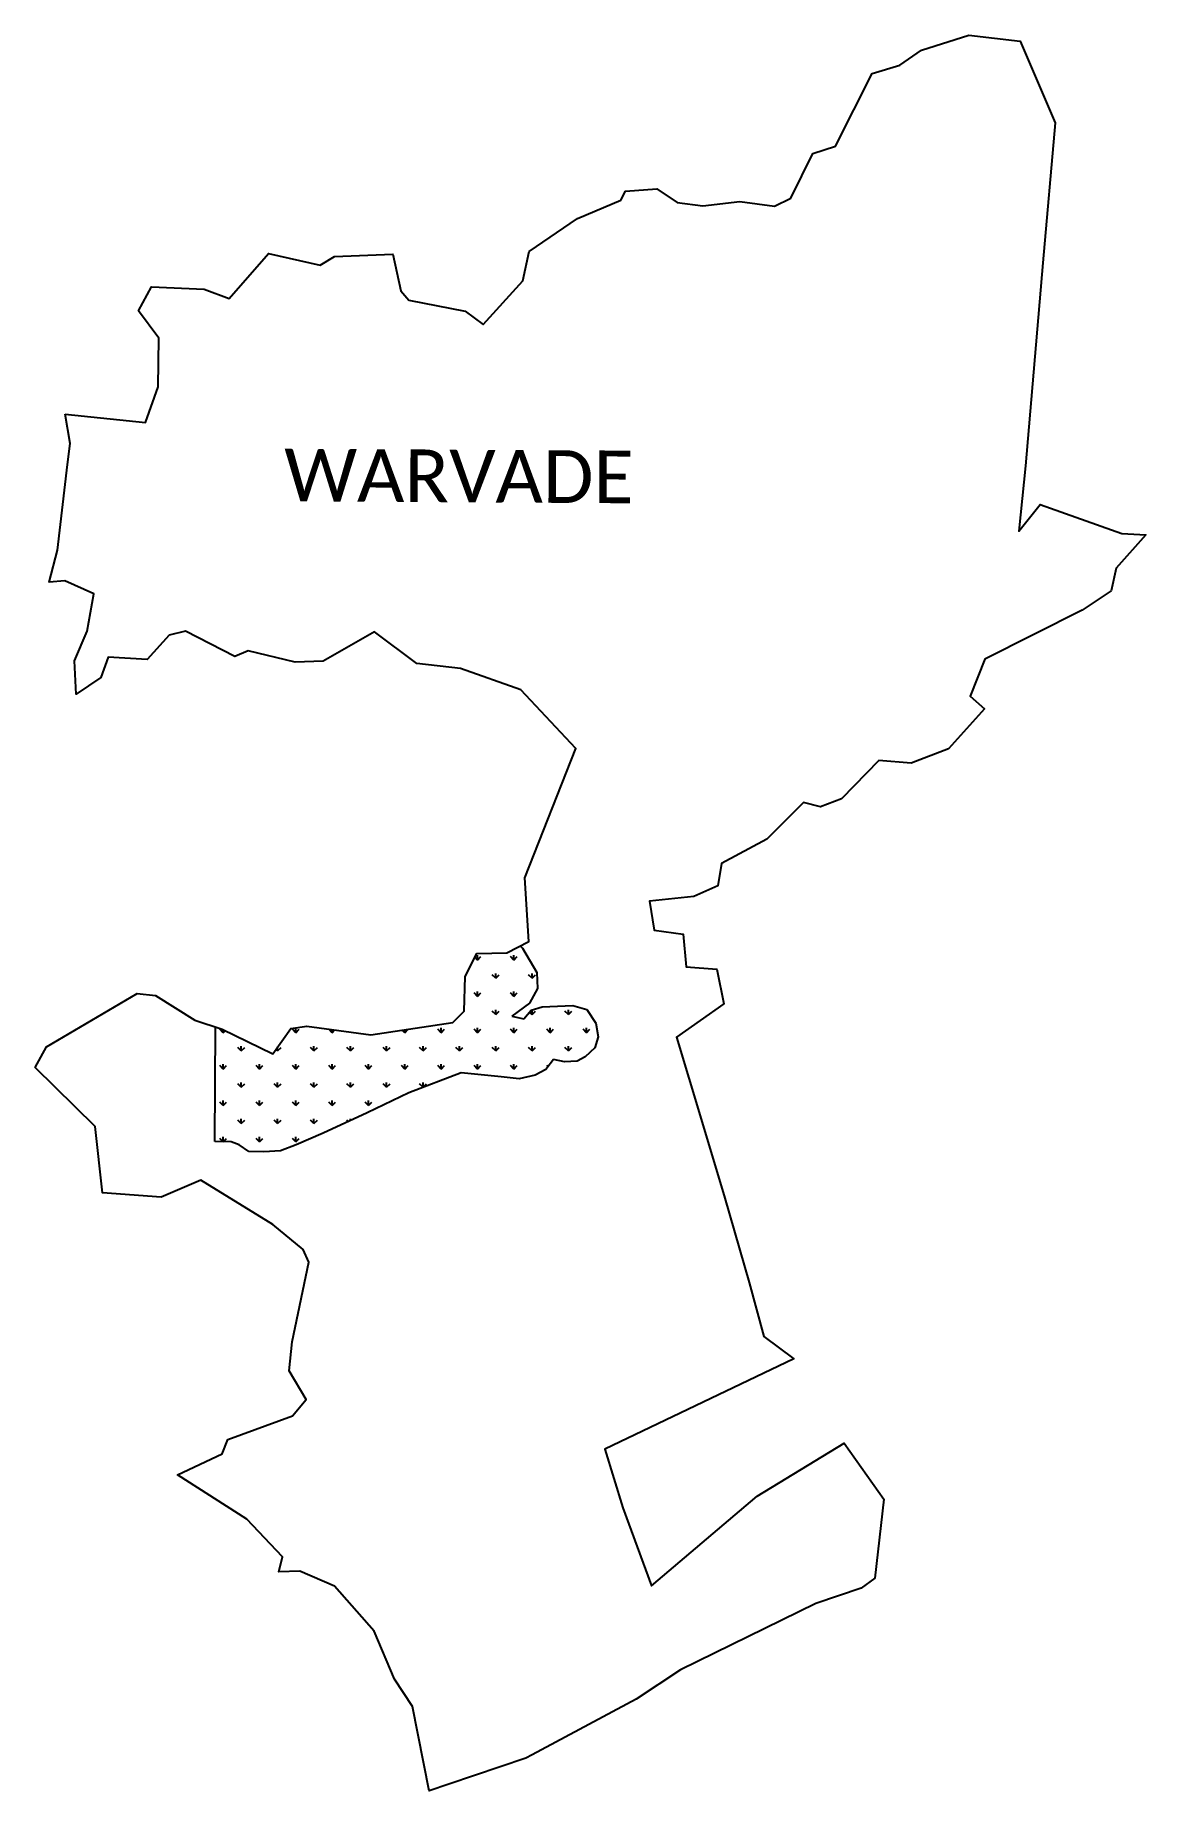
# Model space of a CAD drawing. Header units: metres. Extents: x 313542 to 315738, y 1901058 to 1904529.
import ezdxf

# ---------------------------------------------------------------- set-up
doc = ezdxf.new("R2010")
doc.units = ezdxf.units.M
doc.layers.add('MANGROOVES', color=112, linetype='Continuous')
doc.layers.add('VILLAGE NAME', color=250, linetype='Continuous')
doc.styles.get("Standard").update_dxf_attribs({"font": 'simplex.shx'})

msp = doc.modelspace()

# ---------------------------------------------------------------- linework, layer by layer
at = {"color": 3, "flags": 128}
msp.add_lwpolyline([(313601.9, 1903779.7), (313760.6, 1903763.4), (313785.1, 1903833.8), (313786.5, 1903930.1), (313746.8, 1903983.9), (313772.3, 1904031.7), (313876.2, 1904027), (313925.9, 1904008.1), (314003.6, 1904097), (314105.7, 1904074.5), (314133.8, 1904091.2), (314249, 1904096), (314264.9, 1904023.2), (314281, 1904005.4), (314392, 1903983.2), (314427.7, 1903957.2), (314506, 1904043.2), (314518.9, 1904101.4), (314614.5, 1904166.3), (314700.1, 1904202.6), (314709.1, 1904220.8), (314771.3, 1904225), (314811.6, 1904197.8), (314862.2, 1904191.8), (314935.1, 1904199.9), (315003.6, 1904190.6), (315036.1, 1904206.8), (315079.5, 1904294.9), (315124.1, 1904309.4), (315196.6, 1904453.1), (315251.5, 1904469.6), (315294.5, 1904499.1), (315388.2, 1904529), (315489.7, 1904517.3), (315558.9, 1904355.6), (315534.5, 1904079.1), (315499.8, 1903677.7), (315486.9, 1903548.7), (315528.7, 1903601.4), (315690.3, 1903544.1), (315738, 1903541.1), (315679, 1903475.1), (315669.6, 1903430.4), (315612, 1903392.6), (315419.7, 1903295.4), (315390.5, 1903222.3), (315418.7, 1903197.6), (315347.5, 1903118.3), (315274, 1903089.6), (315210.3, 1903094.9), (315136.3, 1903019.6), (315094.5, 1903003.8), (315061, 1903012.2), (314988.9, 1902939.9), (314899.2, 1902891.7), (314891.8, 1902847.3), (314844.4, 1902826.4), (314756.4, 1902816.9), (314765.7, 1902759.5), (314823.1, 1902752), (314829.3, 1902687.2), (314890, 1902682.6), (314903.6, 1902613.9), (314809.9, 1902548.1), (314858.7, 1902386.4), (314905.9, 1902230.3), (314953.9, 1902063.4), (314982.6, 1901956.5), (315042.3, 1901912.7), (314668.6, 1901734.2), (314704.3, 1901618.2), (314760.8, 1901463.8), (314969.4, 1901641), (315141.2, 1901745.7), (315219.7, 1901635.2), (315201.9, 1901478.7), (315175.3, 1901459.3), (315085.4, 1901429.1), (314818.1, 1901297.4), (314730.4, 1901240), (314524.6, 1901129.7), (314512.1, 1901123), (314359.9, 1901072), (314321.4, 1901058.4), (314288, 1901225.1), (314252.5, 1901279.4), (314212.3, 1901374.1), (314133.9, 1901463), (314065.3, 1901492.8), (314023.8, 1901491.7), (314030.9, 1901521), (313960.5, 1901595.4), (313823.8, 1901683.2), (313911.9, 1901725), (313923.1, 1901752.8), (314051.1, 1901799.7), (314077.8, 1901832.2), (314044.4, 1901889), (314050, 1901946.3), (314083.4, 1902103.3), (314072.3, 1902128.3), (314011.8, 1902177.8), (313869.5, 1902265.9), (313791.5, 1902231.7), (313675.1, 1902240.4), (313660.7, 1902372), (313542.2, 1902488.4), (313564.4, 1902529.3), (313744.1, 1902634.8), (313780.3, 1902630.7), (313857.6, 1902581.6), (313911.9, 1902564.1), (314011.8, 1902515.3), (314047.5, 1902565.3), (314079, 1902570.1), (314205.7, 1902553.2), (314368.1, 1902577.2), (314390.5, 1902600), (314392.2, 1902668), (314415.1, 1902713.7), (314474.7, 1902715), (314518.1, 1902737.5), (314510.5, 1902863), (314611.4, 1903119.2), (314502.2, 1903235), (314383.3, 1903277.1), (314296.7, 1903287), (314213.1, 1903349.2), (314111.7, 1903291.6), (314056, 1903289.8), (313963.5, 1903311.8), (313936.7, 1903300.7), (313839.3, 1903351), (313807.3, 1903342.9), (313763.8, 1903294.7), (313686.4, 1903299.7), (313672.4, 1903259.5), (313623, 1903226.1), (313620.2, 1903292.3), (313645, 1903350.7), (313658, 1903424.9), (313601.2, 1903450.4), (313570.1, 1903447.8), (313586.4, 1903511.1), (313606.5, 1903680), (313611.4, 1903722), (313601.9, 1903779.7)], dxfattribs=at)
at = {"layer": 'MANGROOVES'}
for p, q in [((314501, 1902728.6), (314505.9, 1902724)), ((314505.9, 1902724), (314534.2, 1902676.1)), ((314534.2, 1902676.1), (314535.6, 1902644.4)), ((314535.6, 1902644.4), (314519.8, 1902615.7)), ((314519.8, 1902615.7), (314484.8, 1902589.9)), ((314484.8, 1902589.9), (314508.3, 1902584.5)), ((314508.3, 1902584.5), (314523, 1902601.6)), ((314523, 1902601.6), (314544.4, 1902608.2)), ((314544.4, 1902608.2), (314605.3, 1902611.1)), ((314605.3, 1902611.1), (314632.9, 1902603.1)), ((314632.9, 1902603.1), (314650.3, 1902575.7)), ((313897.5, 1902341.8), (313899, 1902568.2)), ((314650.3, 1902575.7), (314655, 1902549.2)), ((314648.8, 1902527.2), (314629.5, 1902509.4)), ((314655, 1902549.2), (314648.8, 1902527.2)), ((314551.8, 1902484.2), (314530.6, 1902473.1)), ((314567.2, 1902504), (314551.8, 1902484.2)), ((314588.4, 1902499.2), (314567.2, 1902504)), ((314614, 1902500.9), (314588.4, 1902499.2)), ((314629.5, 1902509.4), (314614, 1902500.9)), ((314384.6, 1902478.1), (314280.8, 1902438.2)), ((314463.4, 1902469.8), (314384.6, 1902478.1)), ((314499.2, 1902466.1), (314463.4, 1902469.8)), ((314530.6, 1902473.1), (314499.2, 1902466.1)), ((314280.8, 1902438.2), (314198.4, 1902398.5)), ((314198.4, 1902398.5), (314111.7, 1902358.6)), ((314111.7, 1902358.6), (314058.1, 1902335.5)), ((313929.9, 1902341.1), (313897.5, 1902341.8)), ((313945.8, 1902335.6), (313929.9, 1902341.1)), ((313964.5, 1902322.1), (313945.8, 1902335.6)), ((313994.4, 1902321.7), (313964.5, 1902322.1)), ((314027.2, 1902323.6), (313994.4, 1902321.7)), ((314058.1, 1902335.5), (314027.2, 1902323.6))]:
    msp.add_line(p, q, dxfattribs=at)
at = {"layer": 'MANGROOVES', "linetype": 'Continuous'}
for p, q in [((314416.7, 1902700.7), (314411.3, 1902706.2)), ((314416.7, 1902700.7), (314416.7, 1902710.3)), ((314416.7, 1902700.7), (314423.5, 1902707.5)), ((314488.6, 1902700.7), (314481.8, 1902707.5)), ((314488.6, 1902700.7), (314488.6, 1902710.3)), ((314488.6, 1902700.7), (314495.3, 1902707.5)), ((314452.6, 1902664.8), (314445.9, 1902671.6)), ((314452.6, 1902664.8), (314452.6, 1902674.3)), ((314452.6, 1902664.8), (314459.4, 1902671.6)), ((314524.5, 1902664.8), (314517.8, 1902671.6)), ((314524.5, 1902664.8), (314524.5, 1902674.3)), ((314524.5, 1902664.8), (314531.2, 1902671.6)), ((314416.7, 1902628.9), (314410, 1902635.6)), ((314416.7, 1902628.9), (314416.7, 1902638.4)), ((314416.7, 1902628.9), (314423.5, 1902635.6)), ((314488.6, 1902628.9), (314481.8, 1902635.6)), ((314488.6, 1902628.9), (314488.6, 1902638.4)), ((314488.6, 1902628.9), (314495.3, 1902635.6)), ((314452.6, 1902593), (314445.9, 1902599.7)), ((314452.6, 1902593), (314452.6, 1902602.5)), ((314452.6, 1902593), (314459.4, 1902599.7)), ((314524.5, 1902593), (314519.7, 1902597.8)), ((314524.5, 1902593), (314524.5, 1902602.1)), ((314524.5, 1902593), (314531.2, 1902599.7)), ((314596.3, 1902593), (314589.6, 1902599.7)), ((314596.3, 1902593), (314596.3, 1902602.5)), ((314596.3, 1902593), (314603.1, 1902599.7)), ((313913.8, 1902557.1), (313907.1, 1902563.8)), ((313913.8, 1902557.1), (313913.8, 1902563.1)), ((313913.8, 1902557.1), (313917.9, 1902561.1)), ((314057.5, 1902557.1), (314050.8, 1902563.8)), ((314057.5, 1902557.1), (314057.5, 1902566.6)), ((314057.5, 1902557.1), (314064.3, 1902563.8)), ((314129.4, 1902557.1), (314122.6, 1902563.8)), ((314129.4, 1902557.1), (314129.4, 1902563.4)), ((314129.4, 1902557.1), (314134.9, 1902562.6)), ((314273, 1902557.1), (314267.8, 1902562.3)), ((314273, 1902557.1), (314279.8, 1902563.8)), ((314273, 1902557.1), (314273, 1902563.1)), ((314344.9, 1902557.1), (314338.2, 1902563.8)), ((314344.9, 1902557.1), (314344.9, 1902566.6)), ((314344.9, 1902557.1), (314351.6, 1902563.8)), ((314416.7, 1902557.1), (314410, 1902563.8)), ((314416.7, 1902557.1), (314416.7, 1902566.6)), ((314416.7, 1902557.1), (314423.5, 1902563.8)), ((314488.6, 1902557.1), (314481.8, 1902563.8)), ((314488.6, 1902557.1), (314488.6, 1902566.6)), ((314488.6, 1902557.1), (314495.3, 1902563.8)), ((314560.4, 1902557.1), (314553.7, 1902563.8)), ((314560.4, 1902557.1), (314560.4, 1902566.6)), ((314560.4, 1902557.1), (314567.1, 1902563.8)), ((314632.3, 1902557.1), (314625.5, 1902563.8)), ((314632.3, 1902557.1), (314632.3, 1902566.6)), ((314632.3, 1902557.1), (314639, 1902563.8)), ((313949.8, 1902521.1), (313943, 1902527.9)), ((313949.8, 1902521.1), (313949.8, 1902530.7)), ((313949.8, 1902521.1), (313956.5, 1902527.9)), ((314021.6, 1902521.1), (314018.3, 1902524.4)), ((314021.6, 1902521.1), (314021.6, 1902529)), ((314021.6, 1902521.1), (314028.3, 1902527.9)), ((314093.4, 1902521.1), (314086.7, 1902527.9)), ((314093.4, 1902521.1), (314093.4, 1902530.7)), ((314093.4, 1902521.1), (314100.2, 1902527.9)), ((314165.3, 1902521.1), (314158.5, 1902527.9)), ((314165.3, 1902521.1), (314165.3, 1902530.7)), ((314165.3, 1902521.1), (314172, 1902527.9)), ((314237.1, 1902521.1), (314230.4, 1902527.9)), ((314237.1, 1902521.1), (314237.1, 1902530.7)), ((314237.1, 1902521.1), (314243.9, 1902527.9)), ((314309, 1902521.1), (314302.2, 1902527.9)), ((314309, 1902521.1), (314309, 1902530.7)), ((314309, 1902521.1), (314315.7, 1902527.9)), ((314380.8, 1902521.1), (314374.1, 1902527.9)), ((314380.8, 1902521.1), (314380.8, 1902530.7)), ((314380.8, 1902521.1), (314387.5, 1902527.9)), ((314452.6, 1902521.1), (314445.9, 1902527.9)), ((314452.6, 1902521.1), (314452.6, 1902530.7)), ((314452.6, 1902521.1), (314459.4, 1902527.9)), ((314524.5, 1902521.1), (314517.8, 1902527.9)), ((314524.5, 1902521.1), (314524.5, 1902530.7)), ((314524.5, 1902521.1), (314531.2, 1902527.9)), ((314596.3, 1902521.1), (314589.6, 1902527.9)), ((314596.3, 1902521.1), (314596.3, 1902530.7)), ((314596.3, 1902521.1), (314603.1, 1902527.9)), ((313913.8, 1902485.2), (313907.1, 1902492)), ((313913.8, 1902485.2), (313913.8, 1902494.7)), ((313913.8, 1902485.2), (313920.6, 1902492)), ((313985.7, 1902485.2), (313978.9, 1902492)), ((313985.7, 1902485.2), (313985.7, 1902494.7)), ((313985.7, 1902485.2), (313992.4, 1902492)), ((314057.5, 1902485.2), (314050.8, 1902492)), ((314057.5, 1902485.2), (314057.5, 1902494.7)), ((314057.5, 1902485.2), (314064.3, 1902492)), ((314129.4, 1902485.2), (314122.6, 1902492)), ((314129.4, 1902485.2), (314129.4, 1902494.7)), ((314129.4, 1902485.2), (314136.1, 1902492)), ((314201.2, 1902485.2), (314194.5, 1902492)), ((314201.2, 1902485.2), (314201.2, 1902494.7)), ((314201.2, 1902485.2), (314207.9, 1902492)), ((314273, 1902485.2), (314266.3, 1902492)), ((314273, 1902485.2), (314273, 1902494.7)), ((314273, 1902485.2), (314279.8, 1902492)), ((314344.9, 1902485.2), (314338.2, 1902492)), ((314344.9, 1902485.2), (314344.9, 1902494.7)), ((314344.9, 1902485.2), (314351.6, 1902492)), ((314416.7, 1902485.2), (314410, 1902492)), ((314416.7, 1902485.2), (314416.7, 1902494.7)), ((314416.7, 1902485.2), (314423.5, 1902492)), ((314488.6, 1902485.2), (314481.8, 1902492)), ((314488.6, 1902485.2), (314488.6, 1902494.7)), ((314488.6, 1902485.2), (314495.3, 1902492)), ((314556, 1902489.6), (314553.7, 1902492)), ((313949.8, 1902449.3), (313943, 1902456)), ((313949.8, 1902449.3), (313949.8, 1902458.8)), ((313949.8, 1902449.3), (313956.5, 1902456)), ((314021.6, 1902449.3), (314014.9, 1902456)), ((314021.6, 1902449.3), (314021.6, 1902458.8)), ((314021.6, 1902449.3), (314028.3, 1902456)), ((314093.4, 1902449.3), (314086.7, 1902456)), ((314093.4, 1902449.3), (314093.4, 1902458.8)), ((314093.4, 1902449.3), (314100.2, 1902456)), ((314165.3, 1902449.3), (314158.5, 1902456)), ((314165.3, 1902449.3), (314165.3, 1902458.8)), ((314165.3, 1902449.3), (314172, 1902456)), ((314237.1, 1902449.3), (314230.4, 1902456)), ((314237.1, 1902449.3), (314237.1, 1902458.8)), ((314237.1, 1902449.3), (314243.9, 1902456)), ((314309, 1902449.3), (314302.2, 1902456)), ((314309, 1902449.3), (314309, 1902458.8)), ((314309, 1902449.3), (314315.7, 1902456)), ((313913.8, 1902413.4), (313907.1, 1902420.1)), ((313913.8, 1902413.4), (313913.8, 1902422.9)), ((313913.8, 1902413.4), (313920.6, 1902420.1)), ((313985.7, 1902413.4), (313978.9, 1902420.1)), ((313985.7, 1902413.4), (313985.7, 1902422.9)), ((313985.7, 1902413.4), (313992.4, 1902420.1)), ((314057.5, 1902413.4), (314050.8, 1902420.1)), ((314057.5, 1902413.4), (314057.5, 1902422.9)), ((314057.5, 1902413.4), (314064.3, 1902420.1)), ((314129.4, 1902413.4), (314122.6, 1902420.1)), ((314129.4, 1902413.4), (314129.4, 1902422.9)), ((314129.4, 1902413.4), (314136.1, 1902420.1)), ((314201.2, 1902413.4), (314194.5, 1902420.1)), ((314201.2, 1902413.4), (314201.2, 1902422.9)), ((314201.2, 1902413.4), (314207.9, 1902420.1)), ((313949.8, 1902377.5), (313943, 1902384.2)), ((313949.8, 1902377.5), (313949.8, 1902387)), ((313949.8, 1902377.5), (313956.5, 1902384.2)), ((314021.6, 1902377.5), (314014.9, 1902384.2)), ((314021.6, 1902377.5), (314021.6, 1902387)), ((314021.6, 1902377.5), (314028.3, 1902384.2)), ((314093.4, 1902377.5), (314086.7, 1902384.2)), ((314093.4, 1902377.5), (314093.4, 1902387)), ((314093.4, 1902377.5), (314100.2, 1902384.2)), ((314161.3, 1902381.4), (314158.5, 1902384.2)), ((314165.3, 1902383.3), (314165.3, 1902387)), ((313913.8, 1902341.5), (313907.1, 1902348.3)), ((313913.8, 1902341.5), (313913.8, 1902351.1)), ((313913.8, 1902341.5), (313920.6, 1902348.3)), ((313985.7, 1902341.5), (313978.9, 1902348.3)), ((313985.7, 1902341.5), (313985.7, 1902351.1)), ((313985.7, 1902341.5), (313992.4, 1902348.3)), ((314057.5, 1902341.5), (314050.8, 1902348.3)), ((314057.5, 1902341.5), (314057.5, 1902351.1)), ((314057.5, 1902341.5), (314064.3, 1902348.3))]:
    msp.add_line(p, q, dxfattribs=at)

# ---------------------------------------------------------------- texts
at = {"layer": 'VILLAGE NAME', "insert": (314034.6, 1903711.5), "char_height": 104.042, "attachment_point": 1, "rotation": 359.6762}
msp.add_mtext_dynamic_manual_height_columns('{\\fCalibri|b0|i0|c0|p34;WARVADE}', width=1632.383, gutter_width=520.2, heights=[0], dxfattribs=at)

doc.saveas('drawing.dxf')
